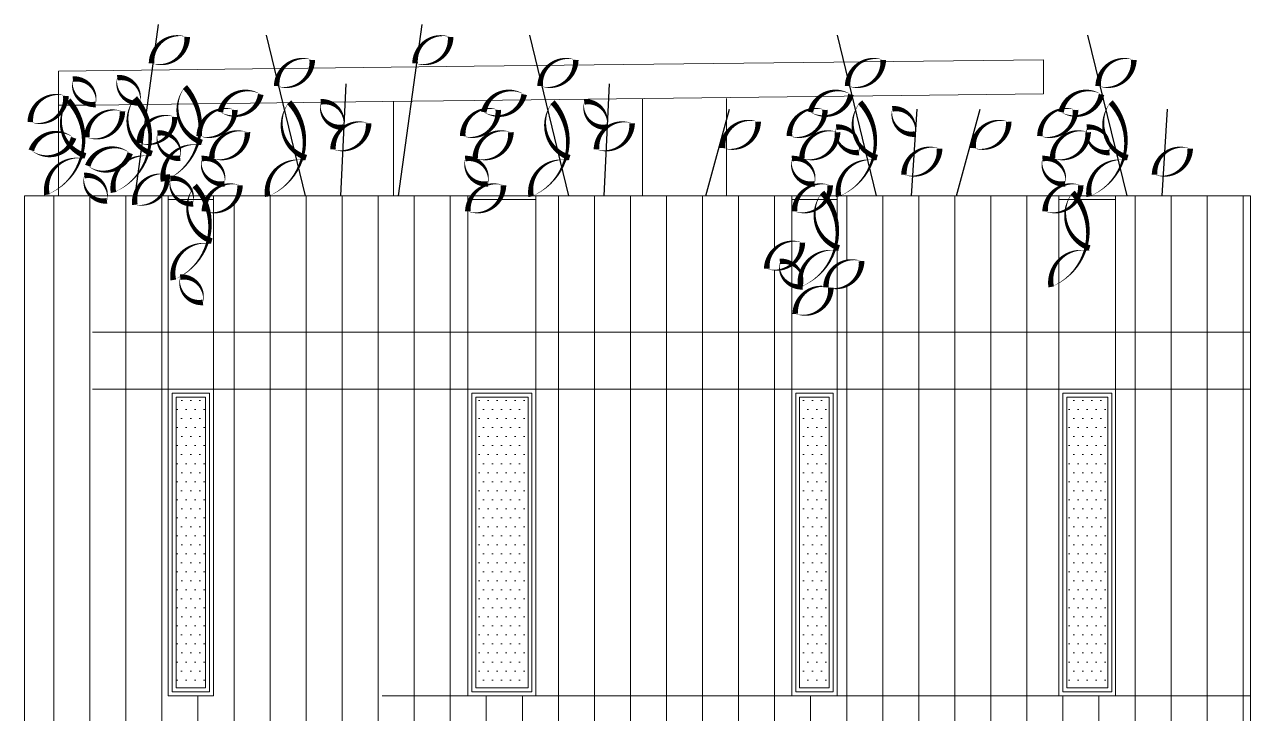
# Model space of a CAD drawing. Header units: metres. Extents: x -45 to 1930, y -347 to 488.
# Drawn here: x 129.23 to 140.03, y -93.48 to -87.42 of the extents above; entities that cross this region are included whole.
import ezdxf

# ---------------------------------------------------------------- set-up
doc = ezdxf.new("R2010")
doc.units = ezdxf.units.M
doc.layers.add('FLOATINGWINDOWS', color=2, linetype='Continuous', plot=False)
for name, color, linetype in [('SRAFY', 3, 'Continuous'), ('srafy sklo', 252, 'Continuous'), ('SRAFY-TERÉN', 252, 'Continuous'), ('zariz.predmety', 203, 'Continuous'), ('ZARIZOVAKY', 251, 'Continuous'), ('ZDIVO', 1, 'Continuous')]:
    doc.layers.add(name, color=color, linetype=linetype)
pattern_1 = [(90, (1.85, 0), (-0.3175, 2e-17), [])]

msp = doc.modelspace()

# ---------------------------------------------------------------- hatches: boundary and pattern name
at = {"layer": 'srafy sklo', "linetype": 'Continuous', "lineweight": 0}
h = msp.add_hatch(dxfattribs=at)
h.set_pattern_fill('DOTS', color=256, scale=0.05, style=0)
h.paths.add_polyline_path([(130.822521, -90.694519), (130.562521, -90.694519), (130.562521, -93.254519), (130.822521, -93.254519)])
h = msp.add_hatch(dxfattribs=at)
h.set_pattern_fill('DOTS', color=256, scale=0.05, style=0)
h.paths.add_polyline_path([(133.20269, -90.694519), (133.20269, -93.254519), (133.66269, -93.254519), (133.66269, -90.694519)])
h = msp.add_hatch(dxfattribs=at)
h.set_pattern_fill('DOTS', color=256, scale=0.05, style=0)
h.paths.add_polyline_path([(136.055785, -90.694519), (136.055785, -93.254519), (136.315785, -93.254519), (136.315785, -90.694519)])
h = msp.add_hatch(dxfattribs=at)
h.set_pattern_fill('DOTS', color=256, scale=0.05, style=0)
h.paths.add_polyline_path([(138.409517, -90.694519), (138.409517, -93.254519), (138.769517, -93.254519), (138.769517, -90.694519)])
at = {"layer": 'SRAFY-TERÉN', "linetype": 'Continuous', "lineweight": 0}
h = msp.add_hatch(dxfattribs=at)
h.set_pattern_fill('LINE', color=256, scale=0.1, angle=90, style=0)
h.set_pattern_definition(pattern_1)
h.paths.add_polyline_path([(130.492521, -88.924519), (130.427007, -88.924519, -0.27186959), (130.199292, -89.00167, -0.081792606), (130.200711, -88.924519), (129.958113, -88.924519, -0.059217392), (129.9534, -88.967314, -0.210931548), (129.812411, -88.924519), (129.227234, -88.924519), (129.227234, -96.924519), (140.027234, -96.924519), (140.027234, -96.887619), (140.027234, -93.324519), (136.027234, -93.324519), (135.985785, -93.324519), (133.13269, -93.324519), (133.13269, -90.624519), (130.892521, -90.624519), (130.892521, -93.324519), (130.492521, -93.324519), (130.492521, -90.624519)])
h.paths.add_polyline_path([(131.016873, -93.624519), (131.616873, -93.624519), (131.616873, -96.324519), (133.847549, -96.324519), (133.847549, -93.624519), (134.347549, -93.624519), (134.347549, -96.324519), (135.585785, -96.324519), (135.585785, -93.624519), (135.985785, -93.624519), (138.230436, -93.624519), (138.230436, -96.324519), (137.730436, -96.324519), (131.210147, -96.324519), (131.016873, -96.324519)], flags=16)
h.paths.add_polyline_path([(131.051873, -93.659519), (131.581873, -93.659519), (131.581873, -96.289519), (131.051873, -96.289519)], flags=0)
h.paths.add_polyline_path([(131.086873, -93.694519), (131.546873, -93.694519), (131.546873, -96.254519), (131.086873, -96.254519)], flags=0)
h.paths.add_polyline_path([(133.882549, -93.659519), (134.312549, -93.659519), (134.312549, -96.289519), (133.882549, -96.289519)], flags=0)
h.paths.add_polyline_path([(133.917549, -93.694519), (134.277549, -93.694519), (134.277549, -96.254519), (133.917549, -96.254519)], flags=0)
h.paths.add_polyline_path([(135.620785, -93.659519), (135.950785, -93.659519), (135.950785, -96.289519), (135.620785, -96.289519)], flags=0)
h.paths.add_polyline_path([(135.655785, -93.694519), (135.915785, -93.694519), (135.915785, -96.254519), (135.655785, -96.254519)], flags=0)
h.paths.add_polyline_path([(137.765436, -93.659519), (138.195436, -93.659519), (138.195436, -96.289519), (137.765436, -96.289519)], flags=0)
h.paths.add_polyline_path([(137.800436, -93.694519), (138.160436, -93.694519), (138.160436, -96.254519), (137.800436, -96.254519)], flags=0)
h.paths.add_polyline_path([(137.730436, -93.624519), (135.985785, -93.624519), (135.985785, -96.324519), (137.730436, -96.324519)], flags=0)
h = msp.add_hatch(dxfattribs=at)
h.set_pattern_fill('LINE', color=256, scale=0.1, angle=90, style=0)
h.set_pattern_definition(pattern_1)
h.paths.add_polyline_path([(130.892521, -90.124519), (133.13269, -90.124519), (133.13269, -88.924519), (131.38149, -88.924519, -0.006262489), (131.36949, -88.929589, -0.004681053), (131.368626, -88.924519), (131.108291, -88.924519, -0.30052716), (130.892521, -89.072739)], flags=17)
h = msp.add_hatch(dxfattribs=at)
h.set_pattern_fill('LINE', color=256, scale=0.1, angle=90, style=0)
h.set_pattern_definition(pattern_1)
h.paths.add_polyline_path([(133.73269, -90.124519), (135.985785, -90.124519), (135.985785, -89.709501, -0.250036212), (135.879507, -89.574654, -0.121907679), (135.765835, -89.564987, -0.399108819), (135.985785, -89.323067), (135.985785, -88.924519), (133.73269, -88.924519)], flags=17)
h = msp.add_hatch(dxfattribs=at)
h.set_pattern_fill('LINE', color=256, scale=0.1, angle=90, style=0)
h.set_pattern_definition(pattern_1)
h.paths.add_polyline_path([(136.385785, -90.124519), (138.339517, -90.124519), (138.339517, -89.691294, -0.03648313), (138.271606, -89.724956, -0.234231327), (138.339517, -89.490605), (138.339517, -89.068455, -0.130372479), (138.218052, -89.060162, -0.152056149), (138.257084, -88.924519), (136.411295, -88.924519, -0.006262489), (136.399295, -88.929589, -0.004681053), (136.398431, -88.924519), (136.385785, -88.924519), (136.385785, -89.196831, -0.044849691), (136.385785, -89.289946), (136.385785, -89.376355, 0.014635199), (136.402975, -89.382483, 0.251542637), (136.385785, -89.388759), (136.385785, -89.530676, -0.24329719), (136.601491, -89.498105, -0.393919814), (136.385785, -89.739675)], flags=17)
h = msp.add_hatch(dxfattribs=at)
h.set_pattern_fill('LINE', color=256, scale=0.1, angle=90, style=0)
h.set_pattern_definition(pattern_1)
h.paths.add_polyline_path([(138.839517, -90.124519), (140.027234, -90.124519), (140.027234, -88.924519), (138.839517, -88.924519)], flags=17)
h = msp.add_hatch(dxfattribs=at)
h.set_pattern_fill('LINE', color=256, scale=0.1, angle=90, style=0)
h.set_pattern_definition(pattern_1)
h.paths.add_polyline_path([(133.13269, -90.124519), (130.892521, -90.124519), (130.892521, -90.624519), (133.13269, -90.624519)], flags=17)
h = msp.add_hatch(dxfattribs=at)
h.set_pattern_fill('LINE', color=256, scale=0.1, angle=90, style=0)
h.set_pattern_definition(pattern_1)
h.paths.add_polyline_path([(135.985785, -90.124519), (133.73269, -90.124519), (133.73269, -90.624519), (135.985785, -90.624519)], flags=17)
h = msp.add_hatch(dxfattribs=at)
h.set_pattern_fill('LINE', color=256, scale=0.1, angle=90, style=0)
h.set_pattern_definition(pattern_1)
h.paths.add_polyline_path([(138.339517, -90.124519), (136.385785, -90.124519), (136.385785, -90.624519), (138.339517, -90.624519)], flags=17)
h = msp.add_hatch(dxfattribs=at)
h.set_pattern_fill('LINE', color=256, scale=0.1, angle=90, style=0)
h.set_pattern_definition(pattern_1)
h.paths.add_polyline_path([(140.027234, -90.124519), (138.839517, -90.124519), (138.839517, -90.624519), (140.027234, -90.624519)], flags=17)
h = msp.add_hatch(dxfattribs=at)
h.set_pattern_fill('LINE', color=256, scale=0.1, angle=90, style=0)
h.set_pattern_definition(pattern_1)
h.paths.add_polyline_path([(135.985785, -90.624519), (133.73269, -90.624519), (133.73269, -93.324519), (135.985785, -93.324519)], flags=17)
h = msp.add_hatch(dxfattribs=at)
h.set_pattern_fill('LINE', color=256, scale=0.1, angle=90, style=0)
h.set_pattern_definition(pattern_1)
h.paths.add_polyline_path([(138.339517, -90.624519), (136.385785, -90.624519), (136.385785, -93.324519), (138.339517, -93.324519)], flags=17)
h = msp.add_hatch(dxfattribs=at)
h.set_pattern_fill('LINE', color=256, scale=0.1, angle=90, style=0)
h.set_pattern_definition(pattern_1)
h.paths.add_polyline_path([(140.027234, -93.324519), (140.027234, -90.624519), (138.839517, -90.624519), (138.839517, -93.324519)], flags=17)

# ---------------------------------------------------------------- linework, layer by layer
at = {"layer": 'FLOATINGWINDOWS', "linetype": 'Continuous', "lineweight": 0}
for p, q in [((140.027234, -90.124519), (129.827234, -90.124519)), ((140.027234, -90.624519), (129.827234, -90.624519)), ((136.027234, -93.324519), (132.377234, -93.324519)), ((140.027234, -93.324519), (136.027234, -93.324519))]:
    msp.add_line(p, q, dxfattribs=at)
at = {"layer": 'SRAFY', "linetype": 'Continuous', "lineweight": 0}
for p, q in [((129.227234, -88.924519), (129.227234, -96.924519)), ((130.492521, -90.624519), (130.492521, -88.924519)), ((130.892521, -90.624519), (130.892521, -88.924519)), ((131.027234, -88.924519), (132.377234, -88.924519)), ((133.13269, -90.624519), (133.13269, -88.924519)), ((133.73269, -90.624519), (133.73269, -88.924519)), ((135.985785, -90.624519), (135.985785, -88.924519)), ((136.385785, -90.624519), (136.385785, -88.924519)), ((138.339517, -90.624519), (138.339517, -88.924519)), ((138.839517, -90.624519), (138.839517, -88.924519)), ((130.492521, -90.624519), (130.492521, -93.324519)), ((130.892521, -90.624519), (130.892521, -93.324519)), ((133.13269, -90.624519), (133.13269, -93.324519)), ((133.73269, -90.624519), (133.73269, -93.324519)), ((135.985785, -90.624519), (135.985785, -93.324519)), ((136.385785, -90.624519), (136.385785, -93.324519)), ((138.339517, -90.624519), (138.339517, -93.324519)), ((138.839517, -90.624519), (138.839517, -93.324519))]:
    msp.add_line(p, q, dxfattribs=at)
for points in [[(138.839517, -88.924519), (140.027234, -88.924519), (140.027234, -96.924519), (129.227234, -96.924519), (129.227234, -88.924519), (130.492521, -88.924519)], [(130.892521, -88.924519), (133.13269, -88.924519)], [(133.73269, -88.924519), (135.985785, -88.924519)], [(136.385785, -88.924519), (138.339517, -88.924519)]]:
    msp.add_lwpolyline(points, dxfattribs=at)
for points in [[(130.492521, -90.624519), (130.892521, -90.624519), (130.892521, -93.324519), (130.492521, -93.324519)], [(130.527521, -90.659519), (130.857521, -90.659519), (130.857521, -93.289519), (130.527521, -93.289519)], [(130.562521, -90.694519), (130.822521, -90.694519), (130.822521, -93.254519), (130.562521, -93.254519)], [(133.13269, -90.624519), (133.73269, -90.624519), (133.73269, -93.324519), (133.13269, -93.324519)], [(133.16769, -90.659519), (133.69769, -90.659519), (133.69769, -93.289519), (133.16769, -93.289519)], [(133.20269, -90.694519), (133.66269, -90.694519), (133.66269, -93.254519), (133.20269, -93.254519)], [(135.985785, -90.624519), (136.385785, -90.624519), (136.385785, -93.324519), (135.985785, -93.324519)], [(136.020785, -90.659519), (136.350785, -90.659519), (136.350785, -93.289519), (136.020785, -93.289519)], [(136.055785, -90.694519), (136.315785, -90.694519), (136.315785, -93.254519), (136.055785, -93.254519)], [(138.339517, -90.624519), (138.839517, -90.624519), (138.839517, -93.324519), (138.339517, -93.324519)], [(138.374517, -90.659519), (138.804517, -90.659519), (138.804517, -93.289519), (138.374517, -93.289519)], [(138.409517, -90.694519), (138.769517, -90.694519), (138.769517, -93.254519), (138.409517, -93.254519)]]:
    msp.add_lwpolyline(points, close=True, dxfattribs=at)
at = {"layer": 'zariz.predmety', "color": 253, "linetype": 'Continuous', "ltscale": 0.001}
for p, q in [((130.200711, -88.924519), (130.408789, -87.415137)), ((132.521638, -88.924519), (132.729716, -87.415137)), ((131.702234, -88.924519), (131.35807, -87.508385)), ((134.023161, -88.924519), (133.678997, -87.508385)), ((136.732039, -88.924519), (136.387875, -87.508385)), ((138.939446, -88.924519), (138.595281, -87.508385)), ((132.012605, -88.924519), (132.060429, -87.93623)), ((134.333532, -88.924519), (134.381356, -87.93623)), ((135.230516, -88.924519), (135.438594, -88.161167)), ((137.04241, -88.924519), (137.090234, -88.159181)), ((137.437923, -88.924519), (137.646001, -88.161167)), ((139.249817, -88.924519), (139.29764, -88.159181))]:
    msp.add_line(p, q, dxfattribs=at)
for points in [[(130.660169, -87.525562, 0, 0, 0.520567051), (130.660169, -87.525562, 0, 0.05, 0.520567051), (130.346428, -87.755507, 0, 0.05, 0.520567051), (130.660169, -87.525562, 0.05, 0.05, 0)], [(132.981096, -87.525562, 0, 0, 0.520567051), (132.981096, -87.525562, 0, 0.05, 0.520567051), (132.667355, -87.755507, 0, 0.05, 0.520567051), (132.981096, -87.525562, 0.05, 0.05, 0)], [(131.762303, -87.726496, 0, 0, 0.520567051), (131.762303, -87.726496, 0, 0.05, 0.520567051), (131.448562, -87.956441, 0, 0.05, 0.520567051), (131.762303, -87.726496, 0.05, 0.05, 0)], [(134.08323, -87.726496, 0, 0, 0.520567051), (134.08323, -87.726496, 0, 0.05, 0.520567051), (133.769489, -87.956441, 0, 0.05, 0.520567051), (134.08323, -87.726496, 0.05, 0.05, 0)], [(136.792108, -87.726496, 0, 0, 0.520567051), (136.792108, -87.726496, 0, 0.05, 0.520567051), (136.478368, -87.956441, 0, 0.05, 0.520567051), (136.792108, -87.726496, 0.05, 0.05, 0)], [(138.999515, -87.726496, 0, 0, 0.520567051), (138.999515, -87.726496, 0, 0.05, 0.520567051), (138.685774, -87.956441, 0, 0.05, 0.520567051), (138.999515, -87.726496, 0.05, 0.05, 0)], [(129.853039, -88.1182, 0, 0, 0.520567051), (129.853039, -88.1182, 0, 0.05, 0.520567051), (129.65333, -87.895907, 0, 0.05, 0.520567051), (129.853039, -88.1182, 0.05, 0.05, 0)], [(130.244083, -88.105427, 0, 0, 0.520567051), (130.244083, -88.105427, 0, 0.05, 0.520567051), (130.044373, -87.883134, 0, 0.05, 0.520567051), (130.244083, -88.105427, 0.05, 0.05, 0)], [(129.592074, -88.043654, 0, 0, 0.520567051), (129.592074, -88.043654, 0, 0.05, 0.520567051), (129.278333, -88.273598, 0, 0.05, 0.520567051), (129.592074, -88.043654, 0.05, 0.05, 0)], [(130.640302, -87.964678, 0, 0, 0.520567051), (130.640302, -87.964678, 0, 0.05, 0.520567051), (130.790133, -88.453041, 0, 0.05, 0.520567051), (130.768453, -88.476142, 0, 0.05, 0.520567051), (130.451358, -88.795514, 0, 0.05, 0.520567051), (130.640302, -87.964678, 0.05, 0.05, 0)], [(130.951895, -88.18614, 0, 0, 0.520567051), (130.951895, -88.18614, 0, 0.05, 0.520567051), (131.308466, -88.030688, 0, 0.05, 0.520567051), (130.951895, -88.18614, 0.05, 0.05, 0)], [(133.272822, -88.18614, 0, 0, 0.520567051), (133.272822, -88.18614, 0, 0.05, 0.520567051), (133.629393, -88.030688, 0, 0.05, 0.520567051), (133.272822, -88.18614, 0.05, 0.05, 0)], [(136.150665, -88.18614, 0, 0, 0.520567051), (136.150665, -88.18614, 0, 0.05, 0.520567051), (136.507235, -88.030688, 0, 0.05, 0.520567051), (136.150665, -88.18614, 0.05, 0.05, 0)], [(138.358072, -88.18614, 0, 0, 0.520567051), (138.358072, -88.18614, 0, 0.05, 0.520567051), (138.714642, -88.030688, 0, 0.05, 0.520567051), (138.358072, -88.18614, 0.05, 0.05, 0)], [(129.613796, -88.082641, 0, 0, 0.520567051), (129.613796, -88.082641, 0, 0.05, 0.520567051), (129.763627, -88.571003, 0, 0.05, 0.520567051), (129.741946, -88.594105, 0, 0.05, 0.520567051), (129.424852, -88.913477, 0, 0.05, 0.520567051), (129.613796, -88.082641, 0.05, 0.05, 0)], [(130.199951, -88.062946, 0, 0, 0.520567051), (130.199951, -88.062946, 0, 0.05, 0.520567051), (130.349782, -88.551308, 0, 0.05, 0.520567051), (130.328102, -88.57441, 0, 0.05, 0.520567051), (130.011007, -88.893782, 0, 0.05, 0.520567051), (130.199951, -88.062946, 0.05, 0.05, 0)], [(131.558434, -88.098753, 0, 0, 0.520567051), (131.558434, -88.098753, 0, 0.05, 0.520567051), (131.708265, -88.587116, 0, 0.05, 0.520567051), (131.686584, -88.610217, 0, 0.05, 0.520567051), (131.36949, -88.929589, 0, 0.05, 0.520567051), (131.558434, -88.098753, 0.05, 0.05, 0)], [(132.036919, -88.318354, 0, 0, 0.520567051), (132.036919, -88.318354, 0, 0.05, 0.520567051), (131.83721, -88.096061, 0, 0.05, 0.520567051), (132.036919, -88.318354, 0.05, 0.05, 0)], [(133.879361, -88.098753, 0, 0, 0.520567051), (133.879361, -88.098753, 0, 0.05, 0.520567051), (134.029192, -88.587116, 0, 0.05, 0.520567051), (134.007511, -88.610217, 0, 0.05, 0.520567051), (133.690417, -88.929589, 0, 0.05, 0.520567051), (133.879361, -88.098753, 0.05, 0.05, 0)], [(134.357846, -88.318354, 0, 0, 0.520567051), (134.357846, -88.318354, 0, 0.05, 0.520567051), (134.158137, -88.096061, 0, 0.05, 0.520567051), (134.357846, -88.318354, 0.05, 0.05, 0)], [(136.588239, -88.098753, 0, 0, 0.520567051), (136.588239, -88.098753, 0, 0.05, 0.520567051), (136.73807, -88.587116, 0, 0.05, 0.520567051), (136.716389, -88.610217, 0, 0.05, 0.520567051), (136.399295, -88.929589, 0, 0.05, 0.520567051), (136.588239, -88.098753, 0.05, 0.05, 0)], [(138.795645, -88.098753, 0, 0, 0.520567051), (138.795645, -88.098753, 0, 0.05, 0.520567051), (138.945476, -88.587116, 0, 0.05, 0.520567051), (138.923796, -88.610217, 0, 0.05, 0.520567051), (138.606702, -88.929589, 0, 0.05, 0.520567051), (138.795645, -88.098753, 0.05, 0.05, 0)], [(130.089419, -88.179367, 0, 0, 0.520567051), (130.089419, -88.179367, 0, 0.05, 0.520567051), (129.775678, -88.409311, 0, 0.05, 0.520567051), (130.089419, -88.179367, 0.05, 0.05, 0)], [(130.551546, -88.22821, 0, 0, 0.520567051), (130.551546, -88.22821, 0, 0.05, 0.520567051), (130.237805, -88.458155, 0, 0.05, 0.520567051), (130.551546, -88.22821, 0.05, 0.05, 0)], [(131.080191, -88.166574, 0, 0, 0.520567051), (131.080191, -88.166574, 0, 0.05, 0.520567051), (130.76645, -88.396518, 0, 0.05, 0.520567051), (131.080191, -88.166574, 0.05, 0.05, 0)], [(133.401118, -88.166574, 0, 0, 0.520567051), (133.401118, -88.166574, 0, 0.05, 0.520567051), (133.087377, -88.396518, 0, 0.05, 0.520567051), (133.401118, -88.166574, 0.05, 0.05, 0)], [(135.689974, -88.271592, 0, 0, 0.520567051), (135.689974, -88.271592, 0, 0.05, 0.520567051), (135.376233, -88.501536, 0, 0.05, 0.520567051), (135.689974, -88.271592, 0.05, 0.05, 0)], [(136.27896, -88.166574, 0, 0, 0.520567051), (136.27896, -88.166574, 0, 0.05, 0.520567051), (135.965219, -88.396518, 0, 0.05, 0.520567051), (136.27896, -88.166574, 0.05, 0.05, 0)], [(137.072089, -88.379504, 0, 0, 0.520567051), (137.072089, -88.379504, 0, 0.05, 0.520567051), (136.872379, -88.157211, 0, 0.05, 0.520567051), (137.072089, -88.379504, 0.05, 0.05, 0)], [(137.897381, -88.271592, 0, 0, 0.520567051), (137.897381, -88.271592, 0, 0.05, 0.520567051), (137.58364, -88.501536, 0, 0.05, 0.520567051), (137.897381, -88.271592, 0.05, 0.05, 0)], [(138.486367, -88.166574, 0, 0, 0.520567051), (138.486367, -88.166574, 0, 0.05, 0.520567051), (138.172626, -88.396518, 0, 0.05, 0.520567051), (138.486367, -88.166574, 0.05, 0.05, 0)], [(129.66034, -88.41232, 0, 0, 0.520567051), (129.66034, -88.41232, 0, 0.05, 0.520567051), (129.287367, -88.522769, 0, 0.05, 0.520567051), (129.66034, -88.41232, 0.05, 0.05, 0)], [(130.598643, -88.592397, 0, 0, 0.520567051), (130.598643, -88.592397, 0, 0.05, 0.520567051), (130.398934, -88.370104, 0, 0.05, 0.520567051), (130.598643, -88.592397, 0.05, 0.05, 0)], [(131.190863, -88.363046, 0, 0, 0.520567051), (131.190863, -88.363046, 0, 0.05, 0.520567051), (130.877123, -88.592991, 0, 0.05, 0.520567051), (131.190863, -88.363046, 0.05, 0.05, 0)], [(132.258693, -88.284338, 0, 0, 0.520567051), (132.258693, -88.284338, 0, 0.05, 0.520567051), (131.944952, -88.514282, 0, 0.05, 0.520567051), (132.258693, -88.284338, 0.05, 0.05, 0)], [(133.51179, -88.363046, 0, 0, 0.520567051), (133.51179, -88.363046, 0, 0.05, 0.520567051), (133.19805, -88.592991, 0, 0.05, 0.520567051), (133.51179, -88.363046, 0.05, 0.05, 0)], [(134.57962, -88.284338, 0, 0, 0.520567051), (134.57962, -88.284338, 0, 0.05, 0.520567051), (134.265879, -88.514282, 0, 0.05, 0.520567051), (134.57962, -88.284338, 0.05, 0.05, 0)], [(136.389633, -88.363046, 0, 0, 0.520567051), (136.389633, -88.363046, 0, 0.05, 0.520567051), (136.075892, -88.592991, 0, 0.05, 0.520567051), (136.389633, -88.363046, 0.05, 0.05, 0)], [(136.577768, -88.541305, 0, 0, 0.520567051), (136.577768, -88.541305, 0, 0.05, 0.520567051), (136.378058, -88.319012, 0, 0.05, 0.520567051), (136.577768, -88.541305, 0.05, 0.05, 0)], [(138.59704, -88.363046, 0, 0, 0.520567051), (138.59704, -88.363046, 0, 0.05, 0.520567051), (138.283299, -88.592991, 0, 0.05, 0.520567051), (138.59704, -88.363046, 0.05, 0.05, 0)], [(138.785174, -88.541305, 0, 0, 0.520567051), (138.785174, -88.541305, 0, 0.05, 0.520567051), (138.585465, -88.319012, 0, 0.05, 0.520567051), (138.785174, -88.541305, 0.05, 0.05, 0)], [(130.157685, -88.548033, 0, 0, 0.520567051), (130.157685, -88.548033, 0, 0.05, 0.520567051), (129.784713, -88.658483, 0, 0.05, 0.520567051), (130.157685, -88.548033, 0.05, 0.05, 0)], [(137.288498, -88.507289, 0, 0, 0.520567051), (137.288498, -88.507289, 0, 0.05, 0.520567051), (136.974757, -88.737234, 0, 0.05, 0.520567051), (137.288498, -88.507289, 0.05, 0.05, 0)], [(139.495905, -88.507289, 0, 0, 0.520567051), (139.495905, -88.507289, 0, 0.05, 0.520567051), (139.182164, -88.737234, 0, 0.05, 0.520567051), (139.495905, -88.507289, 0.05, 0.05, 0)], [(130.988295, -88.817965, 0, 0, 0.520567051), (130.988295, -88.817965, 0, 0.05, 0.520567051), (130.788585, -88.595672, 0, 0.05, 0.520567051), (130.988295, -88.817965, 0.05, 0.05, 0)], [(133.309222, -88.817965, 0, 0, 0.520567051), (133.309222, -88.817965, 0, 0.05, 0.520567051), (133.109512, -88.595672, 0, 0.05, 0.520567051), (133.309222, -88.817965, 0.05, 0.05, 0)], [(136.187065, -88.817965, 0, 0, 0.520567051), (136.187065, -88.817965, 0, 0.05, 0.520567051), (135.987355, -88.595672, 0, 0.05, 0.520567051), (136.187065, -88.817965, 0.05, 0.05, 0)], [(138.394471, -88.817965, 0, 0, 0.520567051), (138.394471, -88.817965, 0, 0.05, 0.520567051), (138.194762, -88.595672, 0, 0.05, 0.520567051), (138.394471, -88.817965, 0.05, 0.05, 0)], [(129.9534, -88.967314, 0, 0, 0.520567051), (129.9534, -88.967314, 0, 0.05, 0.520567051), (129.75369, -88.745021, 0, 0.05, 0.520567051), (129.9534, -88.967314, 0.05, 0.05, 0)], [(130.199292, -89.00167, 0, 0, 0.520567051), (130.199292, -89.00167, 0, 0.05, 0.520567051), (130.482393, -88.734908, 0, 0.05, 0.520567051), (130.199292, -89.00167, 0.05, 0.05, 0)], [(130.712029, -88.992685, 0, 0, 0.520567051), (130.712029, -88.992685, 0, 0.05, 0.520567051), (130.512319, -88.770392, 0, 0.05, 0.520567051), (130.712029, -88.992685, 0.05, 0.05, 0)], [(130.726777, -88.833334, 0, 0, 0.520567051), (130.726777, -88.833334, 0, 0.05, 0.520567051), (130.876608, -89.321697, 0, 0.05, 0.520567051), (130.854928, -89.344798, 0, 0.05, 0.520567051), (130.537834, -89.66417, 0, 0.05, 0.520567051), (130.726777, -88.833334, 0.05, 0.05, 0)], [(130.811875, -89.060162, 0, 0, 0.520567051), (130.811875, -89.060162, 0, 0.05, 0.520567051), (131.125616, -88.830217, 0, 0.05, 0.520567051), (130.811875, -89.060162, 0.05, 0.05, 0)], [(133.132802, -89.060162, 0, 0, 0.520567051), (133.132802, -89.060162, 0, 0.05, 0.520567051), (133.446543, -88.830217, 0, 0.05, 0.520567051), (133.132802, -89.060162, 0.05, 0.05, 0)], [(136.010645, -89.060162, 0, 0, 0.520567051), (136.010645, -89.060162, 0, 0.05, 0.520567051), (136.324386, -88.830217, 0, 0.05, 0.520567051), (136.010645, -89.060162, 0.05, 0.05, 0)], [(136.253143, -88.89412, 0, 0, 0.520567051), (136.253143, -88.89412, 0, 0.05, 0.520567051), (136.402975, -89.382483, 0, 0.05, 0.520567051), (136.381294, -89.405584, 0, 0.05, 0.520567051), (136.0642, -89.724956, 0, 0.05, 0.520567051), (136.253143, -88.89412, 0.05, 0.05, 0)], [(138.218052, -89.060162, 0, 0, 0.520567051), (138.218052, -89.060162, 0, 0.05, 0.520567051), (138.531792, -88.830217, 0, 0.05, 0.520567051), (138.218052, -89.060162, 0.05, 0.05, 0)], [(138.46055, -88.89412, 0, 0, 0.520567051), (138.46055, -88.89412, 0, 0.05, 0.520567051), (138.610381, -89.382483, 0, 0.05, 0.520567051), (138.588701, -89.405584, 0, 0.05, 0.520567051), (138.271606, -89.724956, 0, 0.05, 0.520567051), (138.46055, -88.89412, 0.05, 0.05, 0)], [(136.079575, -89.335043, 0, 0, 0.520567051), (136.079575, -89.335043, 0, 0.05, 0.520567051), (135.765835, -89.564987, 0, 0.05, 0.520567051), (136.079575, -89.335043, 0.05, 0.05, 0)], [(136.081073, -89.723524, 0, 0, 0.520567051), (136.081073, -89.723524, 0, 0.05, 0.520567051), (135.881364, -89.501231, 0, 0.05, 0.520567051), (136.081073, -89.723524, 0.05, 0.05, 0)], [(136.601491, -89.498105, 0, 0, 0.520567051), (136.601491, -89.498105, 0, 0.05, 0.520567051), (136.28775, -89.728049, 0, 0.05, 0.520567051), (136.601491, -89.498105, 0.05, 0.05, 0)], [(130.798504, -89.86134, 0, 0, 0.520567051), (130.798504, -89.86134, 0, 0.05, 0.520567051), (130.598795, -89.639047, 0, 0.05, 0.520567051), (130.798504, -89.86134, 0.05, 0.05, 0)], [(136.330749, -89.732316, 0, 0, 0.520567051), (136.330749, -89.732316, 0, 0.05, 0.520567051), (136.017008, -89.96226, 0, 0.05, 0.520567051), (136.330749, -89.732316, 0.05, 0.05, 0)]]:
    msp.add_lwpolyline(points, format="xyseb", close=True, dxfattribs=at)
at = {"layer": 'ZARIZOVAKY', "linetype": 'Continuous', "lineweight": 0}
for p, q in [((133.188999, -87.782319), (129.527234, -87.824519)), ((138.204366, -87.724519), (133.188999, -87.782319)), ((138.204366, -87.724519), (138.204366, -88.024519)), ((129.527234, -88.124519), (129.527234, -87.824519)), ((129.827234, -88.124519), (129.527234, -88.124519)), ((129.527234, -88.124519), (129.527234, -88.924519)), ((132.377234, -88.094079), (129.827234, -88.124519)), ((133.188999, -88.084388), (132.377234, -88.094079)), ((132.477234, -88.092885), (132.477234, -88.924519)), ((133.188999, -88.084388), (138.204366, -88.024519)), ((134.670803, -88.0667), (134.670803, -88.924519)), ((135.409998, -88.0667), (135.409998, -88.924519)), ((130.492521, -88.924519), (130.892521, -88.924519)), ((130.492521, -88.954519), (130.892521, -88.954519)), ((133.13269, -88.924519), (133.73269, -88.924519)), ((133.13269, -88.954519), (133.73269, -88.954519)), ((135.985785, -88.924519), (136.385785, -88.924519)), ((135.985785, -88.954519), (136.385785, -88.954519)), ((138.339517, -88.924519), (138.839517, -88.924519)), ((138.339517, -88.954519), (138.839517, -88.954519))]:
    msp.add_line(p, q, dxfattribs=at)
at = {"layer": 'ZDIVO', "linetype": 'Continuous', "lineweight": 0}
msp.add_line((129.527234, -88.924519), (129.227234, -88.924519), dxfattribs=at)

doc.saveas('drawing.dxf')
